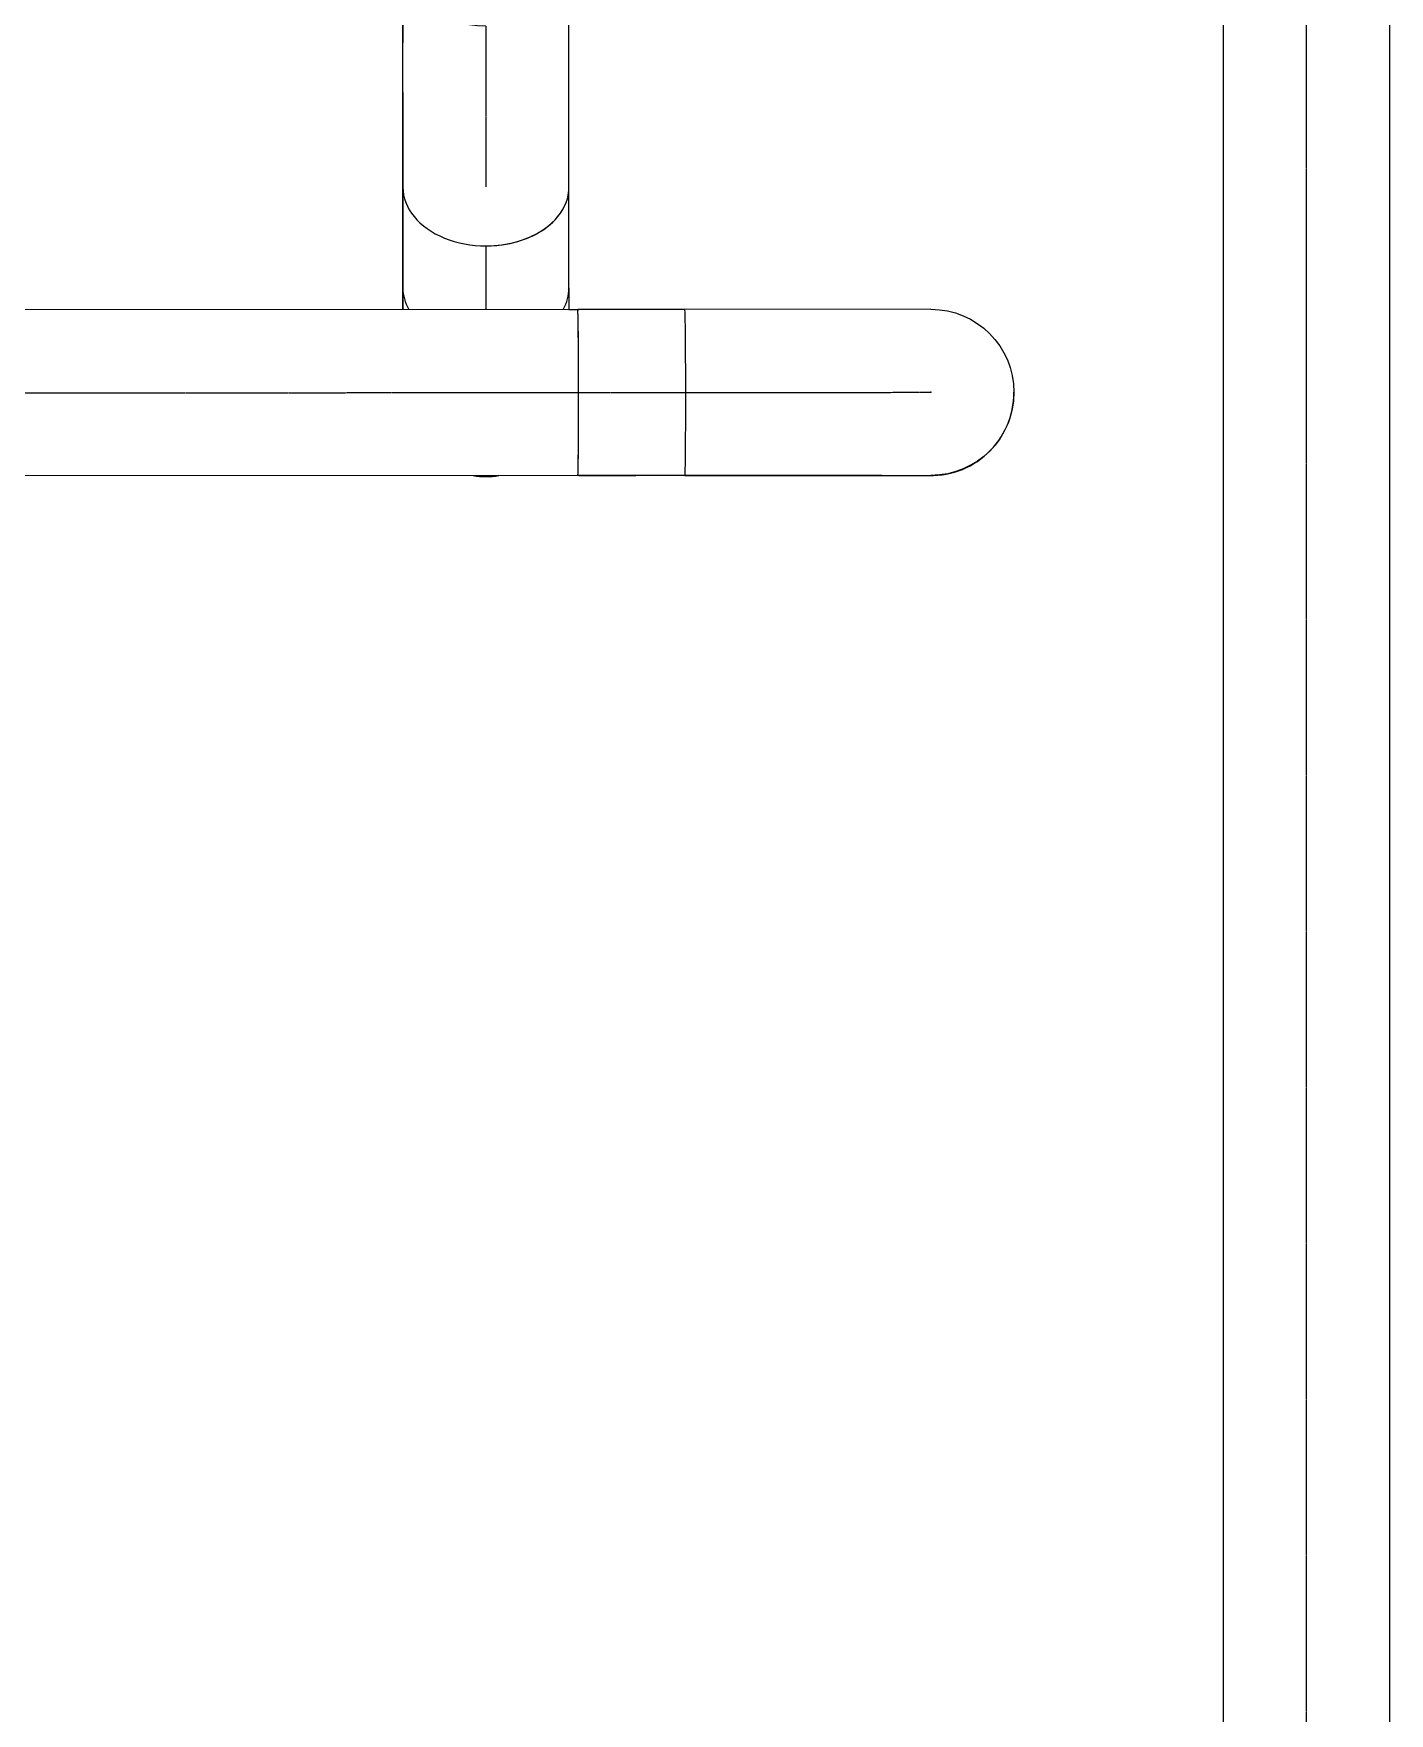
# Model space of a CAD drawing. Header units: millimetres. Extents: x 48717 to 75522, y 76128 to 88842.
# Drawn here: x 56680 to 57198, y 80427 to 81069 of the extents above; entities that cross this region are included whole.
import ezdxf

# ---------------------------------------------------------------- set-up
doc = ezdxf.new("R2010")
doc.units = ezdxf.units.MM
doc.linetypes.add('CENTER2', pattern=[1.125, 0.75, -0.125, 0.125, -0.125])
for name, color, linetype in [('Top (Plan) View2-CENTER', 1, 'CENTER2'), ('Top (Plan) View2-DV20-S1B-001a', 140, 'Continuous'), ('Top (Plan) View2-DV90-S1B-001a', 140, 'Continuous')]:
    doc.layers.add(name, color=color, linetype=linetype)

# ---------------------------------------------------------------- blocks, each defined once
blk = doc.blocks.new('*U676')
at = {"layer": 'Top (Plan) View2-CENTER'}
blk.add_line((56103.46, 80931.08), (56887.61, 80931.57), dxfattribs=at)
at = {"layer": 'Top (Plan) View2-DV90-S1B-001a', "color": 0, "linetype": 'ByBlock', "lineweight": -2}
for p, q in [((56887.59, 80963.32), (56103.46, 80962.83)), ((56887.63, 80899.82), (56103.46, 80899.33))]:
    blk.add_line(p, q, dxfattribs=at)
for start_param, end_param in [(1.570796, 3.141593), (0, 1.570796)]:
    blk.add_ellipse((56887.61, 80931.57), major_axis=(0.02, -31.75), ratio=0.01, start_param=start_param, end_param=end_param, dxfattribs=at)
blk = doc.blocks.new('*U711')
at = {"layer": 'Top (Plan) View2-DV90-S1B-001a', "color": 0, "linetype": 'ByBlock', "lineweight": -2}
blk.add_line((56820.75, 81094.23), (56820.75, 81065.24), dxfattribs=at)
at = {"layer": 'Top (Plan) View2-DV90-S1B-001a', "color": 0, "linetype": 'ByBlock', "lineweight": -2, "extrusion": (0, 0, -1)}
blk.add_ellipse((56852.5, 81065.24), major_axis=(-31.75, 0), ratio=0.013985, start_param=0, end_param=0.002116, dxfattribs=at)
blk = doc.blocks.new('*U717')
at = {"layer": 'Top (Plan) View2-DV90-S1B-001a', "color": 0, "linetype": 'ByBlock', "lineweight": -2}
for q in [(56820.75, 81065.24), (56820.75, 80963.28)]:
    blk.add_line((56820.75, 81046.24), q, dxfattribs=at)
at = {"layer": 'Top (Plan) View2-DV90-S1B-001a', "color": 0, "linetype": 'ByBlock', "lineweight": -2, "extrusion": (0, 0, -1)}
for centre, end_param in [((56852.5, 81065.24), 0.002116), ((56852.5, 81046.24), 0.002125)]:
    blk.add_ellipse(centre, major_axis=(-31.75, 0), ratio=0.013985, start_param=0, end_param=end_param, dxfattribs=at)
blk = doc.blocks.new('*U719')
at = {"layer": 'Top (Plan) View2-DV90-S1B-001a', "color": 0, "linetype": 'ByBlock', "lineweight": -2, "extrusion": (0, 0, -1)}
blk.add_arc((-56852.5, 80931.16), 31.75, 261.0629, 278.86494, dxfattribs=at)
at = {"layer": 'Top (Plan) View2-DV90-S1B-001a', "color": 0, "linetype": 'ByBlock', "lineweight": -2}
blk.add_ellipse((56852.5, 80931.17), major_axis=(31.75, 0), ratio=0.99995, start_param=4.558958, end_param=4.867079, dxfattribs=at)
blk = doc.blocks.new('*U720')
at = {"layer": 'Top (Plan) View2-DV90-S1B-001a', "color": 0, "linetype": 'ByBlock', "lineweight": -2}
for p, q in [((56884.25, 80963.32), (56888.01, 80963.32)), ((56888.03, 80899.82), (56909.78, 80899.82))]:
    blk.add_line(p, q, dxfattribs=at)
blk.add_ellipse((56909.78, 80931.57), major_axis=(0, 31.75), ratio=0.707107, start_param=3.112663, end_param=3.141593, dxfattribs=at)
blk = doc.blocks.new('*U721')
at = {"layer": 'Top (Plan) View2-CENTER'}
for p, q in [((56852.5, 80987.6), (56852.5, 80971.54)), ((56852.5, 80971.54), (56852.5, 80963.3))]:
    blk.add_line(p, q, dxfattribs=at)
at = {"layer": 'Top (Plan) View2-DV90-S1B-001a', "color": 0, "linetype": 'ByBlock', "lineweight": -2}
for p, q in [((56820.75, 80971.54), (56820.75, 81010.06)), ((56884.25, 80971.54), (56884.25, 81010.06))]:
    blk.add_line(p, q, dxfattribs=at)
for centre, start_param, end_param in [((56852.5, 81010.06), 0, 3.141593), ((56852.5, 80971.54), 0, 0.376646), ((56852.5, 80971.54), 2.766728, 3.141593)]:
    blk.add_ellipse(centre, major_axis=(-31.75, 0), ratio=0.707289, start_param=start_param, end_param=end_param, dxfattribs=at)
for points, knots in [([(56820.75, 80963.28), (56820.75, 80963.89), (56820.75, 80964.52), (56820.75, 80966.59), (56820.75, 80968.11), (56820.75, 80970.31), (56820.75, 80970.92), (56820.75, 80971.54)], [136.694465, 136.694465, 136.694465, 136.694465, 140.026084, 140.026084, 147.182428, 147.182428, 149.806645, 149.806645, 149.806645, 149.806645]), ([(56884.25, 80971.54), (56884.25, 80969.85), (56884.25, 80968.25), (56884.25, 80965.54), (56884.25, 80964.39), (56884.25, 80963.32)], [0, 0, 0, 0, 7.163853, 7.163853, 13.037715, 13.037715, 13.037715, 13.037715])]:
    blk.add_open_spline(points, degree=3, knots=knots, dxfattribs=at)
blk = doc.blocks.new('*U722')
at = {"layer": 'Top (Plan) View2-CENTER'}
blk.add_line((56852.5, 81071.63), (56852.5, 81010.06), dxfattribs=at)
at = {"layer": 'Top (Plan) View2-DV90-S1B-001a', "color": 0, "linetype": 'ByBlock', "lineweight": -2}
for p, q in [((56820.75, 81010.06), (56820.75, 81094.09)), ((56884.25, 81010.06), (56884.25, 81094.09))]:
    blk.add_line(p, q, dxfattribs=at)
at = {"layer": 'Top (Plan) View2-DV90-S1B-001a', "color": 0, "linetype": 'ByBlock', "lineweight": -2, "extrusion": (0, 0, -1)}
blk.add_ellipse((56852.5, 81094.09), major_axis=(31.75, 0), ratio=0.707289, start_param=1.570796, end_param=3.141549, dxfattribs=at)
at = {"layer": 'Top (Plan) View2-DV90-S1B-001a', "color": 0, "linetype": 'ByBlock', "lineweight": -2}
blk.add_ellipse((56852.5, 81010.06), major_axis=(-31.75, 0), ratio=0.707289, start_param=1.570796, end_param=3.141593, dxfattribs=at)
blk = doc.blocks.new('*U724')
at = {"layer": 'Top (Plan) View2-CENTER'}
for p, q in [((56887.93, 80931.57), (56928.56, 80931.6)), ((56928.56, 80931.6), (57022.61, 80931.65))]:
    blk.add_line(p, q, dxfattribs=at)
blk.add_point((57022.61, 80931.65), dxfattribs=at)
at = {"layer": 'Top (Plan) View2-DV90-S1B-001a', "color": 0, "linetype": 'ByBlock', "lineweight": -2}
for p, q in [((56928.54, 80963.35), (56887.59, 80963.32)), ((57022.59, 80963.4), (56928.54, 80963.35)), ((56928.58, 80899.85), (56887.63, 80899.82)), ((56928.58, 80899.85), (57022.63, 80899.9))]:
    blk.add_line(p, q, dxfattribs=at)
at = {"layer": 'Top (Plan) View2-DV90-S1B-001a', "color": 0, "linetype": 'ByBlock', "lineweight": -2, "extrusion": (0, 0, -1)}
blk.add_arc((-57022.61, 80931.65), 31.75, 89.96392, 269.96392, dxfattribs=at)
at = {"layer": 'Top (Plan) View2-DV90-S1B-001a', "color": 0, "linetype": 'ByBlock', "lineweight": -2}
for centre in [(56887.61, 80931.57), (56928.56, 80931.6)]:
    blk.add_ellipse(centre, major_axis=(0.02, -31.75), ratio=0.01, start_param=0, end_param=3.141593, dxfattribs=at)
blk = doc.blocks.new('*U725')
at = {"layer": 'Top (Plan) View2-DV90-S1B-001a', "color": 0, "linetype": 'ByBlock', "lineweight": -2}
blk.add_line((56965.33, 80899.82), (56909.78, 80899.82), dxfattribs=at)
blk.add_ellipse((56909.78, 80931.57), major_axis=(0, 31.75), ratio=0.707107, start_param=3.112663, end_param=3.141593, dxfattribs=at)
at = {"layer": 'Top (Plan) View2-DV90-S1B-001a', "color": 0, "linetype": 'ByBlock', "lineweight": -2, "extrusion": (0, 0, -1)}
blk.add_ellipse((56965.33, 80931.57), major_axis=(0, -31.75), ratio=0.707107, start_param=0, end_param=0.054938, dxfattribs=at)
blk = doc.blocks.new('*U741')
at = {"layer": 'Top (Plan) View2-DV90-S1B-001a', "color": 0, "linetype": 'ByBlock', "lineweight": -2}
for q in [(56965.33, 80899.82), (57022.61, 80899.82)]:
    blk.add_line((57003.86, 80899.82), q, dxfattribs=at)
at = {"layer": 'Top (Plan) View2-DV90-S1B-001a', "color": 0, "linetype": 'ByBlock', "lineweight": -2, "extrusion": (0, 0, -1)}
for centre, end_param in [((56965.33, 80931.57), 0.054938), ((57003.86, 80931.57), 0.067354)]:
    blk.add_ellipse(centre, major_axis=(0, -31.75), ratio=0.707107, start_param=0, end_param=end_param, dxfattribs=at)
blk = doc.blocks.new('*U745')
at = {"layer": 'Top (Plan) View2-DV90-S1B-001a', "color": 0, "linetype": 'ByBlock', "lineweight": -2}
blk.add_line((57054.36, 80931.59), (57054.36, 80931.67), dxfattribs=at)
blk.add_arc((57022.61, 80931.57), 31.75, 265.84876, 0.03639, dxfattribs=at)
blk = doc.blocks.new('*U759')
at = {"layer": 'Top (Plan) View2-CENTER'}
blk.add_line((57166.14, 80255.63), (57166.14, 81235.11), dxfattribs=at)
at = {"layer": 'Top (Plan) View2-DV20-S1B-001a', "color": 0, "linetype": 'ByBlock', "lineweight": -2}
for p, q in [((57134.39, 81235.11), (57134.39, 80255.34)), ((57197.89, 81235.11), (57197.89, 80255.34))]:
    blk.add_line(p, q, dxfattribs=at)

msp = doc.modelspace()

# ---------------------------------------------------------------- block references
at = {"layer": 'Top (Plan) View2-DV20-S1B-001a'}
msp.add_blockref('*U759', (0, 0), dxfattribs=at)
at = {"layer": 'Top (Plan) View2-DV90-S1B-001a'}
for name in ['*U711', '*U722', '*U717', '*U721', '*U676', '*U720', '*U724', '*U745', '*U719', '*U725', '*U741']:
    msp.add_blockref(name, (0, 0), dxfattribs=at)

doc.saveas('drawing.dxf')
